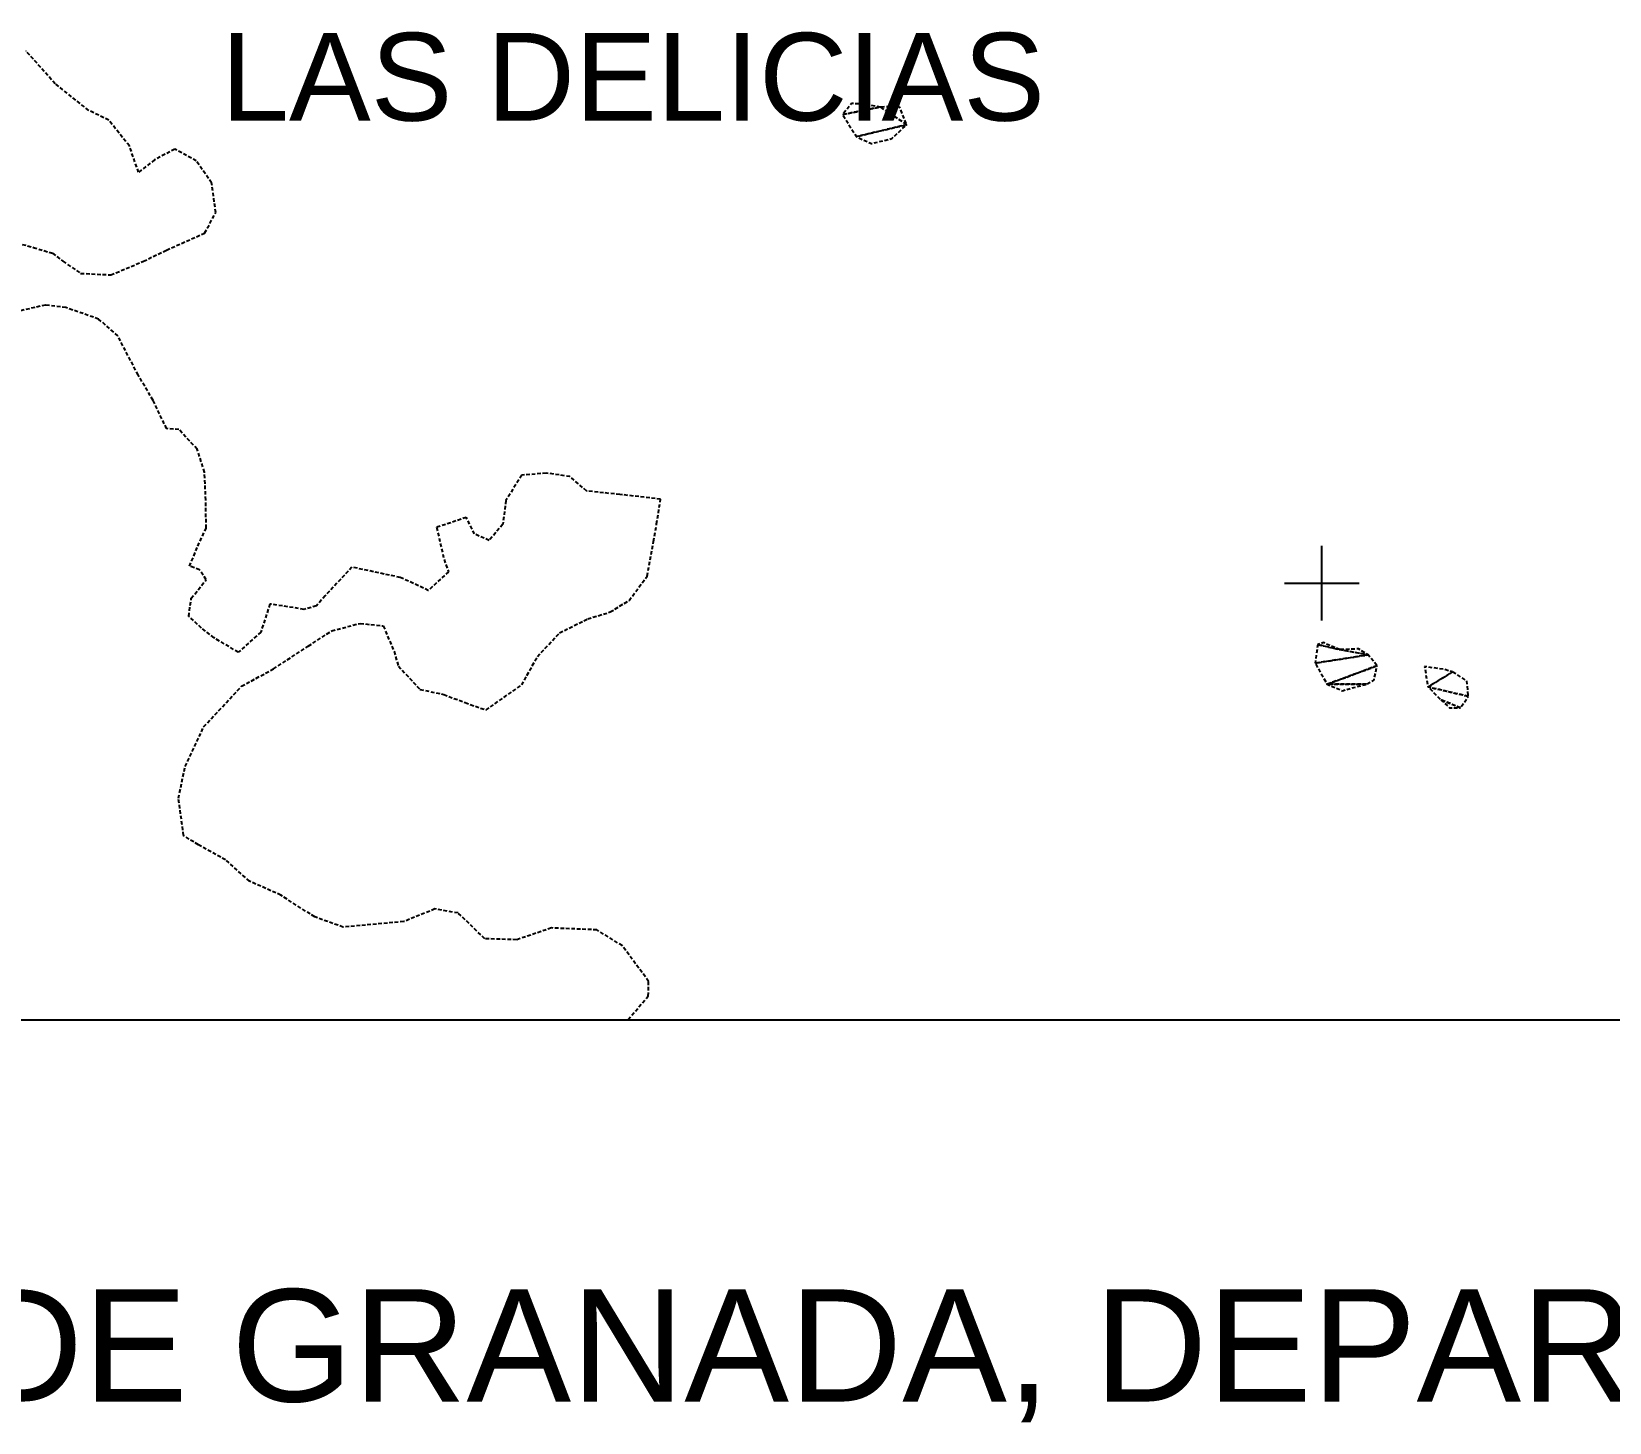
# Model space of a CAD drawing. Header units: metres. Extents: x 619047 to 657292, y 1301217 to 1319844.
# Drawn here: x 619873.9 to 619981.8, y 1314987.2 to 1315082.3 of the extents above; entities that cross this region are included whole.
import ezdxf

# ---------------------------------------------------------------- set-up
doc = ezdxf.new("R2010")
doc.units = ezdxf.units.M
doc.linetypes.add('HIDDEN', pattern=[0.375, 0.25, -0.125])
for name, color, linetype in [('3', 7, 'Continuous'), ('42', 7, 'Continuous'), ('TEXTO 2', 7, 'Continuous')]:
    doc.layers.add(name, color=color, linetype=linetype)
doc.styles.add('PI', font='arial.ttf', dxfattribs={"height": 0.4})

# ---------------------------------------------------------------- blocks, each defined once
blk = doc.blocks.new('COORD')
at = {"layer": '42', "color": 2, "linetype": 'Continuous'}
for p, q in [((0, -2), (0, 2)), ((-2, 0), (2, 0))]:
    blk.add_line(p, q, dxfattribs=at)
blk = doc.blocks.new('COORD$')
at = {"layer": '42', "color": 2, "linetype": 'Continuous'}
blk.add_blockref('COORD', (0, 0), dxfattribs=at)

msp = doc.modelspace()

# ---------------------------------------------------------------- linework, layer by layer
msp.add_line((620054.73869, 1315014.74193), (619584.56393, 1315014.74193))
at = {"layer": '3', "color": 30, "linetype": 'HIDDEN'}
for points in [[(619872.56721, 1315067.98334), (619874.06062, 1315067.57953), (619875.35997, 1315067.17343), (619876.07814, 1315066.63123), (619877.28523, 1315065.80323), (619879.35779, 1315065.69747), (619881.58046, 1315066.62945), (619883.15759, 1315067.39221), (619885.76597, 1315068.55522), (619886.5267, 1315069.95612), (619886.24458, 1315071.99275), (619885.19154, 1315073.50248), (619883.72603, 1315074.29519), (619882.34259, 1315073.56708), (619881.25196, 1315072.71283), (619880.61636, 1315074.51869), (619879.2045, 1315076.28339), (619877.83749, 1315076.94766), (619875.55111, 1315078.76702), (619873.55118, 1315081.01072)], [(619914.69579, 1315014.74193), (619914.73315, 1315014.78242), (619916.10654, 1315016.38466), (619916.12743, 1315017.38864), (619914.31941, 1315019.82869), (619912.59166, 1315020.90976), (619909.48313, 1315021.03617), (619907.09723, 1315020.23173), (619904.92783, 1315020.30411), (619903.09534, 1315022.06397), (619901.50623, 1315022.33717), (619899.38002, 1315021.47107), (619895.2414, 1315021.09988), (619893.29154, 1315021.79001), (619890.97649, 1315023.28521), (619888.82952, 1315024.2321), (619887.1944, 1315025.70271), (619885.33796, 1315026.71765), (619884.32735, 1315027.35362), (619883.97451, 1315029.90747), (619884.43515, 1315032.08209), (619885.69882, 1315034.78401), (619888.28873, 1315037.56568), (619890.47597, 1315038.75634), (619892.85333, 1315040.30531), (619894.45965, 1315041.35975), (619896.39573, 1315041.86754), (619897.9837, 1315041.69144), (619898.71563, 1315039.95145), (619899.01839, 1315038.95117), (619900.49307, 1315037.34906), (619902.11531, 1315037.01151), (619903.57828, 1315036.44537), (619905.00811, 1315035.9437), (619907.44829, 1315037.65526), (619908.52643, 1315039.61034), (619910.02927, 1315041.21398), (619911.96027, 1315042.17501), (619913.50835, 1315042.6461), (619914.79393, 1315043.43779), (619916.03722, 1315045.10336), (619916.46332, 1315047.4718), (619916.67612, 1315048.67227), (619916.94817, 1315050.35899), (619914.16102, 1315050.68328), (619911.89273, 1315050.91647), (619910.74859, 1315051.90707), (619909.12749, 1315052.14752), (619907.44612, 1315051.99881), (619906.36543, 1315050.27043), (619906.15748, 1315048.64908), (619905.23161, 1315047.53768), (619904.22317, 1315047.97946), (619903.66008, 1315049.10627), (619901.62868, 1315048.43538), (619902.13927, 1315046.2396), (619902.44012, 1315045.40115), (619901.06304, 1315044.1227), (619899.14326, 1315045.00728), (619895.83392, 1315045.7141), (619894.01149, 1315043.75062), (619893.40444, 1315043.0638), (619892.56561, 1315042.82756), (619890.23106, 1315043.18931), (619889.60566, 1315041.27183), (619888.0679, 1315039.89437), (619886.40603, 1315040.87911), (619885.55674, 1315041.54936), (619884.67382, 1315042.34869), (619884.85387, 1315043.58114), (619885.87505, 1315044.85565), (619885.41416, 1315045.53023), (619884.73167, 1315045.78151), (619885.29858, 1315047.14789), (619885.86702, 1315048.38467), (619885.84523, 1315050.29476), (619885.75871, 1315052.20409), (619885.25513, 1315053.78492), (619884.00981, 1315055.13053), (619883.16766, 1315055.1857), (619882.23937, 1315057.11771), (619881.21615, 1315058.85451), (619879.8262, 1315061.52597), (619878.51845, 1315062.67661), (619876.27628, 1315063.4604), (619874.88251, 1315063.63879), (619871.00868, 1315062.75268)]]:
    msp.add_lwpolyline(points, dxfattribs=at)

# ---------------------------------------------------------------- block references
at = {"layer": '42', "color": 1, "linetype": 'Continuous', "xscale": 1.274245939333923, "yscale": 1.274245939333923, "zscale": 0.1274245939301883}
msp.add_blockref('COORD$', (619962.16428, 1315044.61086), dxfattribs=at)

# ---------------------------------------------------------------- texts
at = {"layer": 'TEXTO 2', "style": 'PI'}
for s, height, p in [('LAS DELICIAS', 6, (619886.87309, 1315076.24867)), ('FINCA EL RAYO, COMARCA EL DIAMANTE, MUNICIPIO DE GRANADA, DEPARTAMENTO ', 7.6788942, (619587.21039, 1314988.65196))]:
    msp.add_text(s, height=height, dxfattribs=at).set_placement(p)

# ---------------------------------------------------------------- meshes
at = {"layer": '3', "color": 30, "linetype": 'HIDDEN'}
mesh = msp.add_polyface(dxfattribs=at)
corners = [(619933.77701, 1315075.9684), (619931.983, 1315077.17829), (619930.32317, 1315075.15186), (619929.3996, 1315076.66299), (619930.00601, 1315077.41467), (619930.97762, 1315077.36102), (619933.27751, 1315077.19308), (619932.75214, 1315075.01768), (619931.36423, 1315074.6781)]
mesh.append_faces([[corners[k] for k in face] for face in [(1, 0, 6), (0, 2, 8, 7), (3, 1, 5, 4)]], dxfattribs={"vtx0": -1, "color": 30})
mesh.append_faces([[corners[k] for k in face] for face in [(0, 1, 3, 2)]], dxfattribs={"vtx0": -1, "vtx1": -1, "vtx3": -1, "color": 30})
mesh = msp.add_polyface(dxfattribs=at)
corners = [(619963.38131, 1315040.07569), (619961.88854, 1315040.41477), (619965.32747, 1315039.70935), (619961.70887, 1315039.14995), (619965.95083, 1315038.97181), (619962.53458, 1315037.70228), (619965.22094, 1315037.70063), (619964.67544, 1315040.12284), (619965.73536, 1315037.99791), (619964.15593, 1315037.42947), (619963.57525, 1315037.26088), (619962.2754, 1315040.54869)]
mesh.append_faces([[corners[k] for k in face] for face in [(1, 0, 11), (6, 5, 10, 9), (0, 2, 7)]], dxfattribs={"vtx0": -1, "color": 30})
mesh.append_faces([[corners[k] for k in face] for face in [(4, 5, 6, 8)]], dxfattribs={"vtx0": -1, "vtx1": -1, "color": 30})
mesh.append_faces([[corners[k] for k in face] for face in [(2, 3, 5, 4)]], dxfattribs={"vtx0": -1, "vtx2": -1, "color": 30})
mesh.append_faces([[corners[k] for k in face] for face in [(0, 1, 3, 2)]], dxfattribs={"vtx0": -1, "vtx2": -1, "vtx3": -1, "color": 30})
mesh = msp.add_polyface(dxfattribs=at)
corners = [(619971.10184, 1315038.54494), (619969.43054, 1315037.5221), (619972.18903, 1315036.87377), (619971.64773, 1315036.09049), (619970.28199, 1315036.65766), (619970.48473, 1315038.73226), (619972.0797, 1315037.94095), (619970.90344, 1315036.08195), (619969.18805, 1315038.91167)]
mesh.append_faces([[corners[k] for k in face] for face in [(1, 0, 5, 8), (3, 4, 7)]], dxfattribs={"vtx0": -1, "color": 30})
mesh.append_faces([[corners[k] for k in face] for face in [(0, 1, 2, 6)]], dxfattribs={"vtx0": -1, "vtx1": -1, "color": 30})
mesh.append_faces([[corners[k] for k in face] for face in [(2, 1, 4, 3)]], dxfattribs={"vtx0": -1, "vtx2": -1, "color": 30})

doc.saveas('drawing.dxf')
